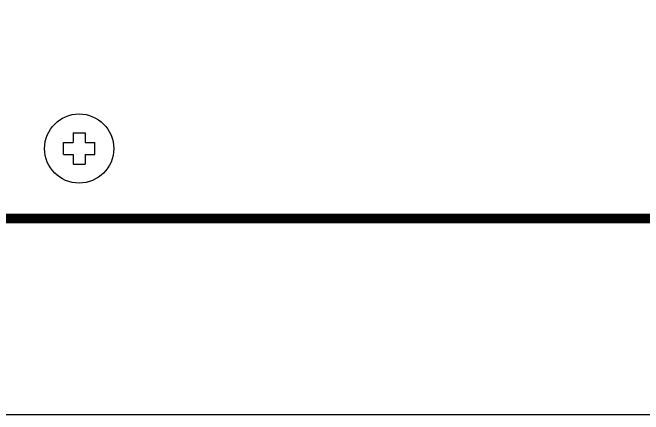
# Model space of a CAD drawing. Extents: x 1.8 to 21.6, y 5.1 to 12.1.
# Drawn here: x 11.416 to 14.027, y 5.475 to 7.138 of the extents above; entities that cross this region are included whole.
import ezdxf

# ---------------------------------------------------------------- set-up
doc = ezdxf.new("R2010")
doc.units = 0
doc.header["$MEASUREMENT"] = 0
doc.layers.get('0').update_dxf_attribs({"linetype": 'CONTINUOUS'})

msp = doc.modelspace()

# ---------------------------------------------------------------- linework, layer by layer
at = {"linetype": 'CONTINUOUS'}
for p, q in [((11.6668, 6.6404), (11.6668, 6.6003)), ((11.6668, 6.6404), (11.7168, 6.6404)), ((11.7168, 6.6404), (11.7168, 6.6003)), ((11.6267, 6.5503), (11.6267, 6.6003)), ((11.6267, 6.6003), (11.6668, 6.6003)), ((11.7168, 6.6003), (11.7569, 6.6003)), ((11.7569, 6.5503), (11.7569, 6.6003)), ((11.6267, 6.5503), (11.6668, 6.5503)), ((11.6668, 6.5503), (11.6668, 6.5102)), ((11.7168, 6.5503), (11.7168, 6.5102)), ((11.7168, 6.5503), (11.7569, 6.5503)), ((11.6668, 6.5102), (11.7168, 6.5102))]:
    msp.add_line(p, q, dxfattribs=at)
msp.add_line((2.0918, 5.4753), (21.2918, 5.4753))
at = {"linetype": 'CONTINUOUS', "const_width": 0.04}
msp.add_lwpolyline([(20.4318, 6.3653), (20.4318, 11.2353, 0.414214), (20.3518, 11.3153), (3.0318, 11.3153, 0.414214), (2.9518, 11.2353), (2.9518, 6.3653, 0.414214), (3.0318, 6.2853), (20.3518, 6.2853, 0.414214)], format="xyb", close=True, dxfattribs=at)
msp.add_circle((11.6918, 6.5753), 0.1432)

doc.saveas('drawing.dxf')
